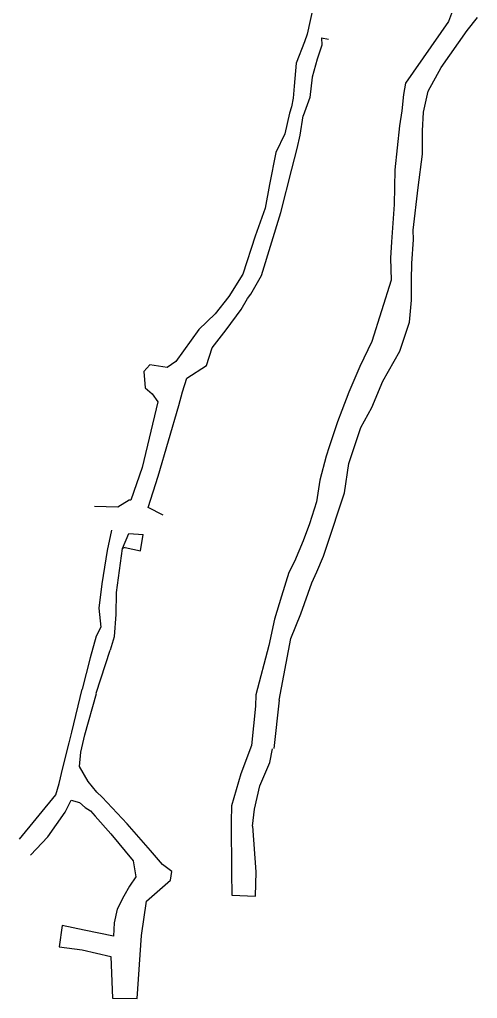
# Model space of a CAD drawing. Header units: metres. Extents: x 750344 to 750907, y 4168989 to 4169866.
# Drawn here: x 750343.7 to 750408.7, y 4168988.8 to 4169127.7 of the extents above; entities that cross this region are included whole.
import ezdxf

# ---------------------------------------------------------------- set-up
doc = ezdxf.new("R2010")
doc.units = ezdxf.units.M
doc.header["$MEASUREMENT"] = 0
doc.layers.add('kartal ocak', color=7, linetype='Continuous', lineweight=25)
doc.layers.add('Rüstem', color=140, linetype='Continuous')

msp = doc.modelspace()

# ---------------------------------------------------------------- linework, layer by layer
at = {"layer": 'kartal ocak'}
for p, q in [((750405.43, 4169129.67, 837.74), (750404.6, 4169127.4, 837.74)), ((750407.24, 4169126.12, 837.74), (750408.7, 4169127.96, 837.74)), ((750404.6, 4169127.4, 837.74), (750398.5, 4169118.65, 837.71)), ((750403.54, 4169120.87, 837.57), (750407.24, 4169126.12, 837.74)), ((750401.73, 4169117.51, 837.57), (750403.54, 4169120.87, 837.57)), ((750398.5, 4169118.65, 837.71), (750398.22, 4169117.04, 837.84)), ((750398.22, 4169117.04, 837.84), (750397.96, 4169114.74, 837.91)), ((750401.03, 4169114.54, 837.99), (750401.73, 4169117.51, 837.57)), ((750397.96, 4169114.74, 837.91), (750397.66, 4169112.62, 838.06)), ((750400.92, 4169111.9, 838.02), (750401.03, 4169114.54, 837.99)), ((750397.66, 4169112.62, 838.06), (750396.98, 4169106.34, 838.04)), ((750400.9, 4169108.56, 837.96), (750400.92, 4169111.9, 838.02)), ((750400.29, 4169103.86, 838.11), (750400.9, 4169108.56, 837.96)), ((750396.98, 4169106.34, 838.04), (750396.89, 4169101.42, 838.05)), ((750399.6, 4169097.78, 838.19), (750400.29, 4169103.86, 838.11)), ((750396.89, 4169101.42, 838.05), (750396.49, 4169096.14, 838.21)), ((750399.63, 4169096.46, 838.32), (750399.6, 4169097.78, 838.19)), ((750396.49, 4169096.14, 838.21), (750396.38, 4169093.84, 838.58)), ((750399.4, 4169093.06, 838.5), (750399.63, 4169096.46, 838.32)), ((750396.38, 4169093.84, 838.58), (750396.48, 4169090.7, 838.45)), ((750399.36, 4169090.74, 838.54), (750399.4, 4169093.06, 838.5)), ((750396.48, 4169090.7, 838.45), (750393.69, 4169081.99, 839.49)), ((750399.36, 4169087.85, 838.91), (750399.36, 4169090.74, 838.54)), ((750399.07, 4169084.76, 839.14), (750399.36, 4169087.85, 838.91)), ((750397.71, 4169080.65, 839.41), (750399.07, 4169084.76, 839.14)), ((750393.69, 4169081.99, 839.49), (750391.99, 4169078.45, 839.79)), ((750395.26, 4169076.37, 839.8), (750397.71, 4169080.65, 839.41)), ((750391.99, 4169078.45, 839.79), (750390.45, 4169074.84, 840.2)), ((750393.73, 4169072.63, 840.17), (750395.26, 4169076.37, 839.8)), ((750390.45, 4169074.84, 840.2), (750389.47, 4169072.21, 840.8)), ((750392.15, 4169069.81, 840.07), (750393.73, 4169072.63, 840.17)), ((750389.47, 4169072.21, 840.8), (750388.86, 4169070.63, 840.5)), ((750388.86, 4169070.63, 840.5), (750387.66, 4169067.04, 840.25)), ((750390.43, 4169064.71, 840.23), (750392.15, 4169069.81, 840.07)), ((750387.66, 4169067.04, 840.25), (750387.23, 4169065.72, 840.29)), ((750387.23, 4169065.72, 840.29), (750386.32, 4169062.31, 840.6)), ((750389.85, 4169060.53, 840.65), (750390.43, 4169064.71, 840.23)), ((750386.32, 4169062.31, 840.6), (750385.86, 4169059.27, 840.83)), ((750389.03, 4169058.13, 840.73), (750389.85, 4169060.53, 840.65)), ((750385.86, 4169059.27, 840.83), (750384.84, 4169056.13, 841.05)), ((750388.1, 4169055.22, 841.03), (750389.03, 4169058.13, 840.73)), ((750384.84, 4169056.13, 841.05), (750383.97, 4169053.73, 841.17)), ((750386.83, 4169051.57, 841.3), (750388.1, 4169055.22, 841.03)), ((750383.97, 4169053.73, 841.17), (750382.73, 4169050.81, 841.58)), ((750385.9, 4169049.31, 841.46), (750386.83, 4169051.57, 841.3)), ((750382.73, 4169050.81, 841.58), (750381.93, 4169049.24, 841.55)), ((750381.93, 4169049.24, 841.55), (750380.88, 4169045.87, 842.1)), ((750385.2, 4169047.77, 841.96), (750385.9, 4169049.31, 841.46)), ((750383.61, 4169043.38, 842.24), (750385.2, 4169047.77, 841.96)), ((750380.88, 4169045.87, 842.1), (750379.89, 4169042.63, 842.43)), ((750382.21, 4169039.88, 842.97), (750383.61, 4169043.38, 842.24)), ((750379.89, 4169042.63, 842.43), (750379.08, 4169038.87, 842.67)), ((750380.57, 4169031.14, 843.1), (750382.21, 4169039.88, 842.97)), ((750379.08, 4169038.87, 842.67), (750377.22, 4169031.88, 843.1)), ((750377.22, 4169031.88, 843.1), (750377.21, 4169030.28, 843.67)), ((750380.57, 4169031.14, 843.1), (750379.78, 4169024.27, 844)), ((750377.21, 4169030.28, 843.67), (750376.61, 4169024.69, 844)), ((750376.61, 4169024.69, 844), (750375.11, 4169020.66, 844.89)), ((750379.21, 4169022.26, 844.51), (750379.6, 4169024.21, 844.37)), ((750377.82, 4169018.97, 844.71), (750379.21, 4169022.26, 844.51)), ((750375.11, 4169020.66, 844.89), (750373.77, 4169016.15, 844.12)), ((750377.05, 4169015.65, 844.12), (750377.82, 4169018.97, 844.71)), ((750373.77, 4169016.15, 844.57), (750373.75, 4169013.86, 844.66)), ((750376.77, 4169013.25, 844.69), (750377.05, 4169015.65, 844.12)), ((750373.75, 4169013.86, 844.66), (750373.8, 4169006.66, 845.5)), ((750377.31, 4169006.77, 845.48), (750376.83, 4169013.23, 844.94)), ((750373.8, 4169006.66, 845.5), (750373.83, 4169003.46, 845.98)), ((750377.2, 4169003.31, 845.99), (750377.31, 4169006.77, 845.48)), ((750373.83, 4169003.46, 845.98), (750377.2, 4169003.31, 845.99))]:
    msp.add_line(p, q, dxfattribs=at)
at = {"layer": 'Rüstem'}
for p, q in [((750385.39, 4169129.5, 897.43), (750384.55, 4169125.59, 897.69)), ((750384.55, 4169125.59, 897.69), (750384.14, 4169124.51, 897.43)), ((750386.57, 4169125.11, 897.7), (750386.61, 4169124.03, 897.48)), ((750386.57, 4169125.11, 897.7), (750387.56, 4169124.91, 897.69)), ((750384.14, 4169124.51, 897.43), (750382.98, 4169121.48, 897.58)), ((750386.61, 4169124.03, 897.48), (750385.97, 4169122.07, 897.6)), ((750382.98, 4169121.48, 897.58), (750382.68, 4169118.25, 897.59)), ((750385.97, 4169122.07, 897.6), (750385.25, 4169119.52, 897.43)), ((750385.97, 4169122.07, 897.6), (750385.25, 4169119.52, 897.43)), ((750382.68, 4169118.25, 897.59), (750382.55, 4169116.53, 897.67)), ((750385.25, 4169119.52, 897.43), (750384.93, 4169116.62, 897.77)), ((750382.55, 4169116.53, 897.67), (750382.31, 4169115.31, 897.82)), ((750384.93, 4169116.62, 897.77), (750383.96, 4169114, 897.99)), ((750382.04, 4169114.38, 897.85), (750381.36, 4169111.45, 898.36)), ((750382.31, 4169115.31, 897.82), (750382.04, 4169114.38, 897.85)), ((750383.52, 4169111.28, 897.65), (750383.96, 4169114, 897.99)), ((750381.36, 4169111.45, 898.36), (750380.06, 4169108.8, 897.88)), ((750383.1, 4169109.4, 897.79), (750383.52, 4169111.28, 897.65)), ((750380.06, 4169108.8, 897.88), (750379.17, 4169104.29, 897.94)), ((750382.37, 4169106.45, 897.92), (750383.1, 4169109.4, 897.79)), ((750380.79, 4169100.3, 898.09), (750382.37, 4169106.45, 897.92)), ((750379.17, 4169104.29, 897.94), (750378.58, 4169100.91, 897.97)), ((750378.58, 4169100.91, 897.97), (750377.13, 4169096.93, 897.91)), ((750378.07, 4169091.38, 898.29), (750380.79, 4169100.3, 898.09)), ((750377.13, 4169096.93, 897.91), (750375.4, 4169091.54, 898.08)), ((750375.4, 4169091.54, 898.08), (750373.4, 4169088.37, 898.46)), ((750376.52, 4169088.72, 898.42), (750378.07, 4169091.38, 898.29)), ((750373.4, 4169088.37, 898.46), (750371.47, 4169085.93, 897.99)), ((750375.16, 4169086.53, 898.14), (750376.06, 4169088.1, 897.92)), ((750376.06, 4169088.1, 897.92), (750376.52, 4169088.72, 898.42)), ((750373.05, 4169083.67, 898.2), (750375.16, 4169086.53, 898.14)), ((750371.47, 4169085.93, 897.99), (750369.13, 4169083.7, 898.33)), ((750369.13, 4169083.7, 898.33), (750365.9, 4169079.15, 898.16)), ((750371.03, 4169081.09, 898.14), (750373.05, 4169083.67, 898.2)), ((750370.26, 4169078.59, 898.19), (750371.03, 4169081.09, 898.14)), ((750362.18, 4169078.69, 898.52), (750361.36, 4169077.77, 898.48)), ((750364.67, 4169078.3, 898.27), (750362.18, 4169078.69, 898.52)), ((750365.9, 4169079.15, 898.16), (750364.67, 4169078.3, 898.27)), ((750367.47, 4169076.81, 898.27), (750370.26, 4169078.59, 898.19)), ((750361.36, 4169077.77, 898.48), (750361.51, 4169075.45, 898.3)), ((750366.83, 4169074.88, 898.73), (750367.47, 4169076.81, 898.27)), ((750361.51, 4169075.45, 898.3), (750362.54, 4169074.6, 898.17)), ((750362.54, 4169074.6, 898.17), (750363.35, 4169073.45, 898.33)), ((750366.33, 4169072.94, 898.55), (750366.83, 4169074.88, 898.73)), ((750363.35, 4169073.45, 898.33), (750361.12, 4169064.13, 898.98)), ((750363.36, 4169062.92, 898.98), (750366.33, 4169072.94, 898.55)), ((750361.12, 4169064.13, 898.98), (750359.52, 4169059.5, 898.69)), ((750361.97, 4169058.44, 898.68), (750363.36, 4169062.92, 898.98)), ((750357.65, 4169058.5, 898.59), (750354.33, 4169058.6, 898.63)), ((750359.25, 4169059.48, 898.69), (750357.65, 4169058.5, 898.59)), ((750359.52, 4169059.5, 898.69), (750359.25, 4169059.48, 898.69)), ((750364.09, 4169057.37, 898.73), (750361.97, 4169058.44, 898.68)), ((750356.75, 4169055.22, 898.54), (750356.13, 4169052.35, 898.47)), ((750358.3, 4169052.65, 898.71), (750359.23, 4169054.76, 898.7)), ((750359.23, 4169054.76, 898.7), (750361.27, 4169054.62, 898.93)), ((750360.87, 4169052.31, 899.23), (750361.27, 4169054.62, 898.93)), ((750356.13, 4169052.35, 898.47), (750355.37, 4169047.61, 898.6)), ((750357.45, 4169046.41, 898.67), (750358.3, 4169052.65, 898.71)), ((750358.71, 4169052.77, 899.28), (750358.3, 4169052.65, 898.71)), ((750358.71, 4169052.77, 899.28), (750360.87, 4169052.31, 899.23)), ((750355.37, 4169047.61, 898.6), (750354.93, 4169044.16, 899.01)), ((750357.4, 4169043.28, 899), (750357.45, 4169046.41, 898.67)), ((750354.93, 4169044.16, 899.01), (750355.23, 4169041.46, 899.18)), ((750357.16, 4169040.13, 899.25), (750357.4, 4169043.28, 899)), ((750355.23, 4169041.46, 899.18), (750354.57, 4169040.18, 898.79)), ((750354.57, 4169040.18, 898.79), (750353.72, 4169037.11, 898.85)), ((750356.63, 4169038.27, 898.84), (750357.16, 4169040.13, 899.25)), ((750354.58, 4169032.09, 898.76), (750356.58, 4169038.23, 898.84)), ((750353.72, 4169037.11, 898.85), (750352.61, 4169032.66, 898.84)), ((750351.13, 4169026.58, 898.85), (750352.61, 4169032.66, 898.84)), ((750352.96, 4169026.22, 898.97), (750354.62, 4169032.06, 898.78)), ((750350.76, 4169025.05, 898.25), (750351.13, 4169026.58, 898.85)), ((750352.42, 4169023.72, 898.45), (750352.96, 4169026.22, 898.97)), ((750349.86, 4169021.53, 898.33), (750350.76, 4169025.05, 898.25)), ((750352.22, 4169021.69, 898.68), (750352.42, 4169023.72, 898.45)), ((750349.32, 4169019.29, 898.3), (750349.86, 4169021.53, 898.33)), ((750353.44, 4169019.59, 898.65), (750352.22, 4169021.69, 898.68)), ((750354.66, 4169018.09, 898.66), (750353.44, 4169019.59, 898.65)), ((750348.87, 4169017.68, 898.32), (750349.32, 4169019.29, 898.3)), ((750343.7, 4169011.39, 898.11), (750348.87, 4169017.68, 898.32)), ((750350.19, 4169015.25, 898.34), (750351.03, 4169016.93, 898.68)), ((750351.03, 4169016.93, 898.68), (750352.19, 4169016.61, 898.78)), ((750355.41, 4169017.34, 898.66), (750354.66, 4169018.09, 898.66)), ((750358.99, 4169013.56, 898.37), (750355.41, 4169017.34, 898.66)), ((750352.19, 4169016.61, 898.78), (750353.01, 4169015.88, 898.66)), ((750353.01, 4169015.88, 898.66), (750353.76, 4169015.4, 898.66)), ((750353.76, 4169015.4, 898.66), (750354.41, 4169014.65, 898.37)), ((750347.73, 4169011.73, 898.13), (750350.19, 4169015.25, 898.34)), ((750354.41, 4169014.65, 898.37), (750356.67, 4169012.15, 898.37)), ((750362.27, 4169009.8, 898.37), (750358.99, 4169013.56, 898.37)), ((750345.26, 4169009.14, 898.36), (750347.73, 4169011.73, 898.13)), ((750356.67, 4169012.15, 898.37), (750359.85, 4169008.31, 898.37)), ((750364, 4169007.8, 898.37), (750362.27, 4169009.8, 898.37)), ((750359.85, 4169008.31, 898.37), (750360.21, 4169006.06, 898.41)), ((750365.32, 4169006.81, 898.41), (750364, 4169007.8, 898.37)), ((750360.21, 4169006.06, 898.41), (750359.31, 4169004.72, 898.41)), ((750365.11, 4169005.57, 898.41), (750365.32, 4169006.81, 898.41)), ((750359.31, 4169004.72, 898.41), (750358.51, 4169003.31, 898.41)), ((750361.71, 4169002.6, 899.53), (750365.11, 4169005.57, 898.41)), ((750358.51, 4169003.31, 898.41), (750357.54, 4169001.49, 899.78)), ((750361, 4168997.73, 899.7), (750361.71, 4169002.6, 899.53)), ((750357.54, 4169001.49, 899.78), (750357.15, 4168999.54, 899.77)), ((750349.73, 4168999.13, 899.9), (750349.3, 4168996.14, 899.9)), ((750352.89, 4168998.47, 899.9), (750349.73, 4168999.13, 899.9)), ((750357.15, 4168999.54, 899.77), (750357.03, 4168997.65, 899.8)), ((750357.03, 4168997.65, 899.8), (750352.89, 4168998.47, 899.9)), ((750360.39, 4168988.81, 899.98), (750361, 4168997.73, 899.7)), ((750349.3, 4168996.14, 899.9), (750352.61, 4168995.71, 899.9)), ((750352.61, 4168995.71, 899.9), (750356.68, 4168994.77, 899.8)), ((750356.68, 4168994.77, 899.8), (750356.91, 4168988.85, 899.98)), ((750356.91, 4168988.85, 899.98), (750360.39, 4168988.81, 899.98))]:
    msp.add_line(p, q, dxfattribs=at)

doc.saveas('drawing.dxf')
